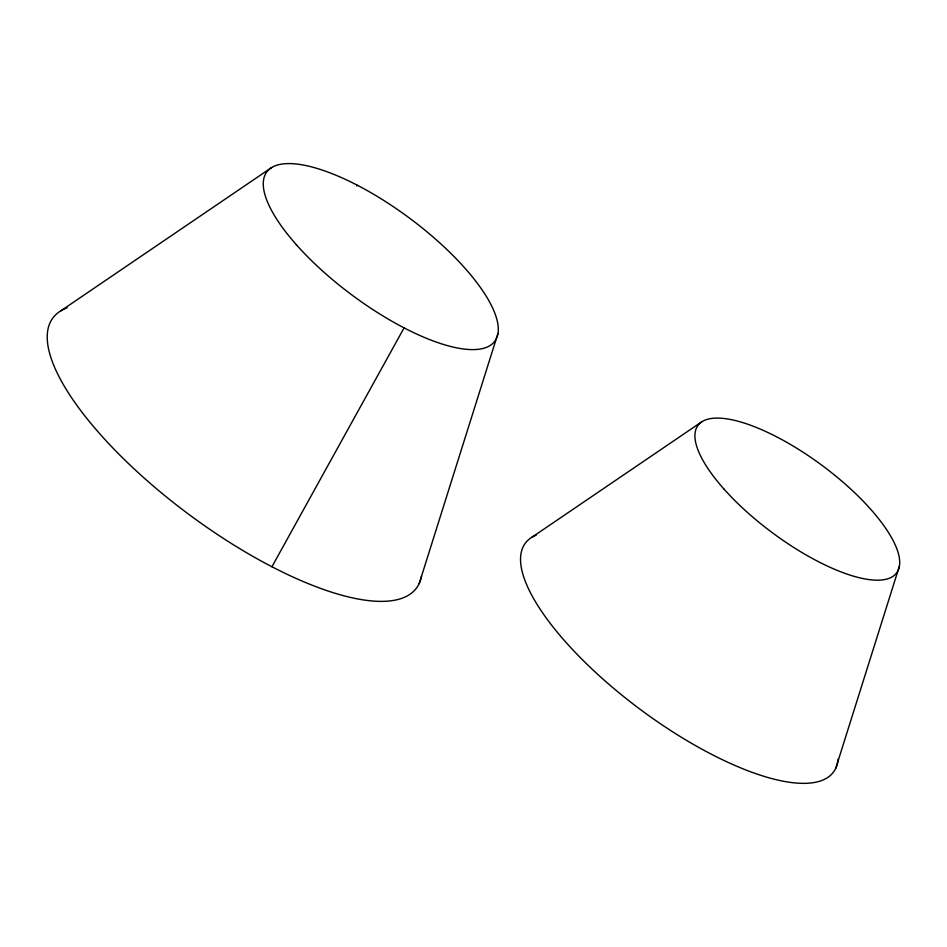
<?xml version="1.0" encoding="UTF-8"?>
<svg xmlns="http://www.w3.org/2000/svg" width="947" height="947" viewBox="0 0 947 947"><rect width="100%" height="100%" fill="white"/><g stroke="black" fill="none" stroke-linecap="round" stroke-linejoin="round"><path stroke-width="1.42" d="M419.213 583.577L497.873 333.711M835.775 768.277L899.342 566.342M271.919 566.791L404.061 327.922M356.782 185.943L357.445 185.304M60.644 310.959L271.623 167.548M531.918 537.257L702.165 421.533M421.557 576.025A226.475 76.612 36.6 0 1 184.369 511.025A226.475 76.612 36.6 0 1 67.225 307.799M838.131 759.103A191.921 64.917 36.6 0 1 641.024 709.978A191.921 64.917 36.6 0 1 536.298 535.031M296.387 244.764A141.967 48.025 36.6 0 0 493.742 342.471A141.967 48.025 36.6 0 0 352.13 182.605A141.967 48.025 36.6 0 0 296.387 244.764M723.757 488.818A123.726 41.857 36.6 0 0 895.744 573.977A123.726 41.857 36.6 0 0 772.326 434.649A123.726 41.857 36.6 0 0 723.757 488.818"/></g></svg>
